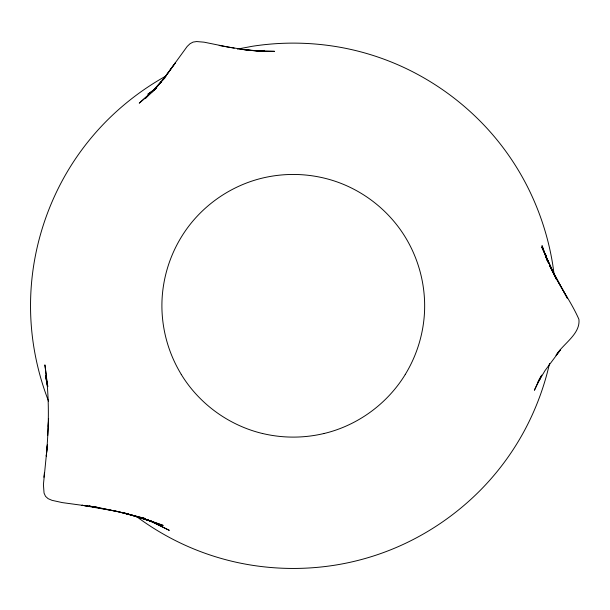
<?xml version="1.0" encoding="UTF-8"?>
<svg xmlns="http://www.w3.org/2000/svg" width="610" height="610" viewBox="0 0 610 610"><rect width="100%" height="100%" fill="white"/><g stroke="black" fill="none" stroke-linecap="round" stroke-linejoin="round"><path stroke-width="0.91" d="M47.42 444.568L46.276 456.15C49.021 425.78 49.517 395.089 44.888 364.871L47.42 385.817L45.422 375.836L47.916 386.496M47.733 435.532L48.594 418.513L48.19 426.421M149.869 520.482L161.833 525.835L142.938 518.149L152.79 521.84L124.234 512.934L134.116 515.694L163.19 525.431C139.217 516.464 114.383 510.181 89.144 506.025L118.126 511.607L144.845 518.462L118.126 511.607L81.946 505.24L98.393 507.52L62.327 502.609L51.98 500.33L48.098 498.652L45.514 496.326L44.057 493.086L43.424 484.561L47.305 445.491M44.385 473.398L44.461 472.727L43.897 477.256M540.46 377.315L539.888 379.107L540.498 377.438M539.736 378.36L534.398 390.255L541.718 375.127L537.547 383.149L545.088 370.506L560.559 349.728L556.061 355.363C562.839 343.88 580.629 334.166 578.905 319.304C570.625 300.387 557.723 283.917 549.351 264.999L567.544 298.572L553.057 272.266L541.718 246.913L556.251 279.029L545.416 255.361L548.321 262.666M165.066 77.737L151.936 91.927L139.255 103.166L156.358 87.848L145.493 98.309L161.307 81.786L156.038 87.84L167.849 73.299L175.283 62.998L163.61 78.888L187.217 46.406L190.076 43.684L193.103 42.09L196.618 41.556L204.06 42.174L228.094 47.054L247.256 50.089L264.793 51.476L239.944 49.219L256.162 50.973L274.561 51.331L257.344 51.156M151.936 91.927L161.307 81.786M153.201 90.76L154.665 89.647M156.701 87.764L147.826 94.268L156.267 88.252M237.42 49.097L252.159 46.307A266.593 266.593 0 0 1 334.394 46.314C361.577 50.561 388.036 59.17 412.528 71.698A266.593 266.593 0 0 1 479.056 120.04C498.545 139.446 514.893 161.97 527.345 186.492A266.593 266.593 0 0 1 552.759 264.709L554.2 274.927M258.038 51.004L264.504 50.401L257.329 51.065M219.203 45.491L234.217 48.129M148.116 519.926L169.305 530.357L150.99 521.138M548.306 262.582L542.031 245.655L547.04 260.333M547.231 260.44L545.614 254.637L546.644 259.174M549.549 363.438A266.593 266.593 0 0 1 527.345 425.071C514.909 449.608 498.538 472.117 479.063 491.538A266.593 266.593 0 0 1 412.528 539.865C388.044 552.408 361.57 560.994 334.402 565.256A266.593 266.593 0 0 1 252.159 565.256C224.983 561.009 198.517 552.393 174.033 539.873A266.593 266.593 0 0 1 136.625 516.617M48.518 401.09A266.593 266.593 0 0 1 33.802 346.861C29.44 319.701 29.455 291.87 33.794 264.709A266.593 266.593 0 0 1 59.216 186.5C71.652 161.963 88.023 139.454 107.497 120.033A266.593 266.593 0 0 1 166.583 75.67M181.284 374.426A132.606 132.606 0 0 1 162.321 316.079A128.054 128.054 0 0 1 162.306 295.484A132.606 132.606 0 0 1 181.284 237.145A128.054 128.054 0 0 1 193.37 220.469A132.606 132.606 0 0 1 243.016 184.418A128.054 128.054 0 0 1 262.605 178.036A132.606 132.606 0 0 1 323.956 178.059A128.054 128.054 0 0 1 343.544 184.403A132.606 132.606 0 0 1 393.168 220.477A128.054 128.054 0 0 1 405.292 237.13A132.606 132.606 0 0 1 424.232 295.484A128.054 128.054 0 0 1 424.255 316.087A132.606 132.606 0 0 1 405.276 374.426M181.261 374.433A128.054 128.054 0 0 0 193.37 391.101A132.606 132.606 0 0 0 243.016 427.145A128.054 128.054 0 0 0 262.605 433.535M323.956 433.512A132.606 132.606 0 0 1 262.605 433.512M323.956 433.535A128.054 128.054 0 0 0 343.544 427.168A132.606 132.606 0 0 0 393.168 391.086A128.054 128.054 0 0 0 405.292 374.433"/></g></svg>
